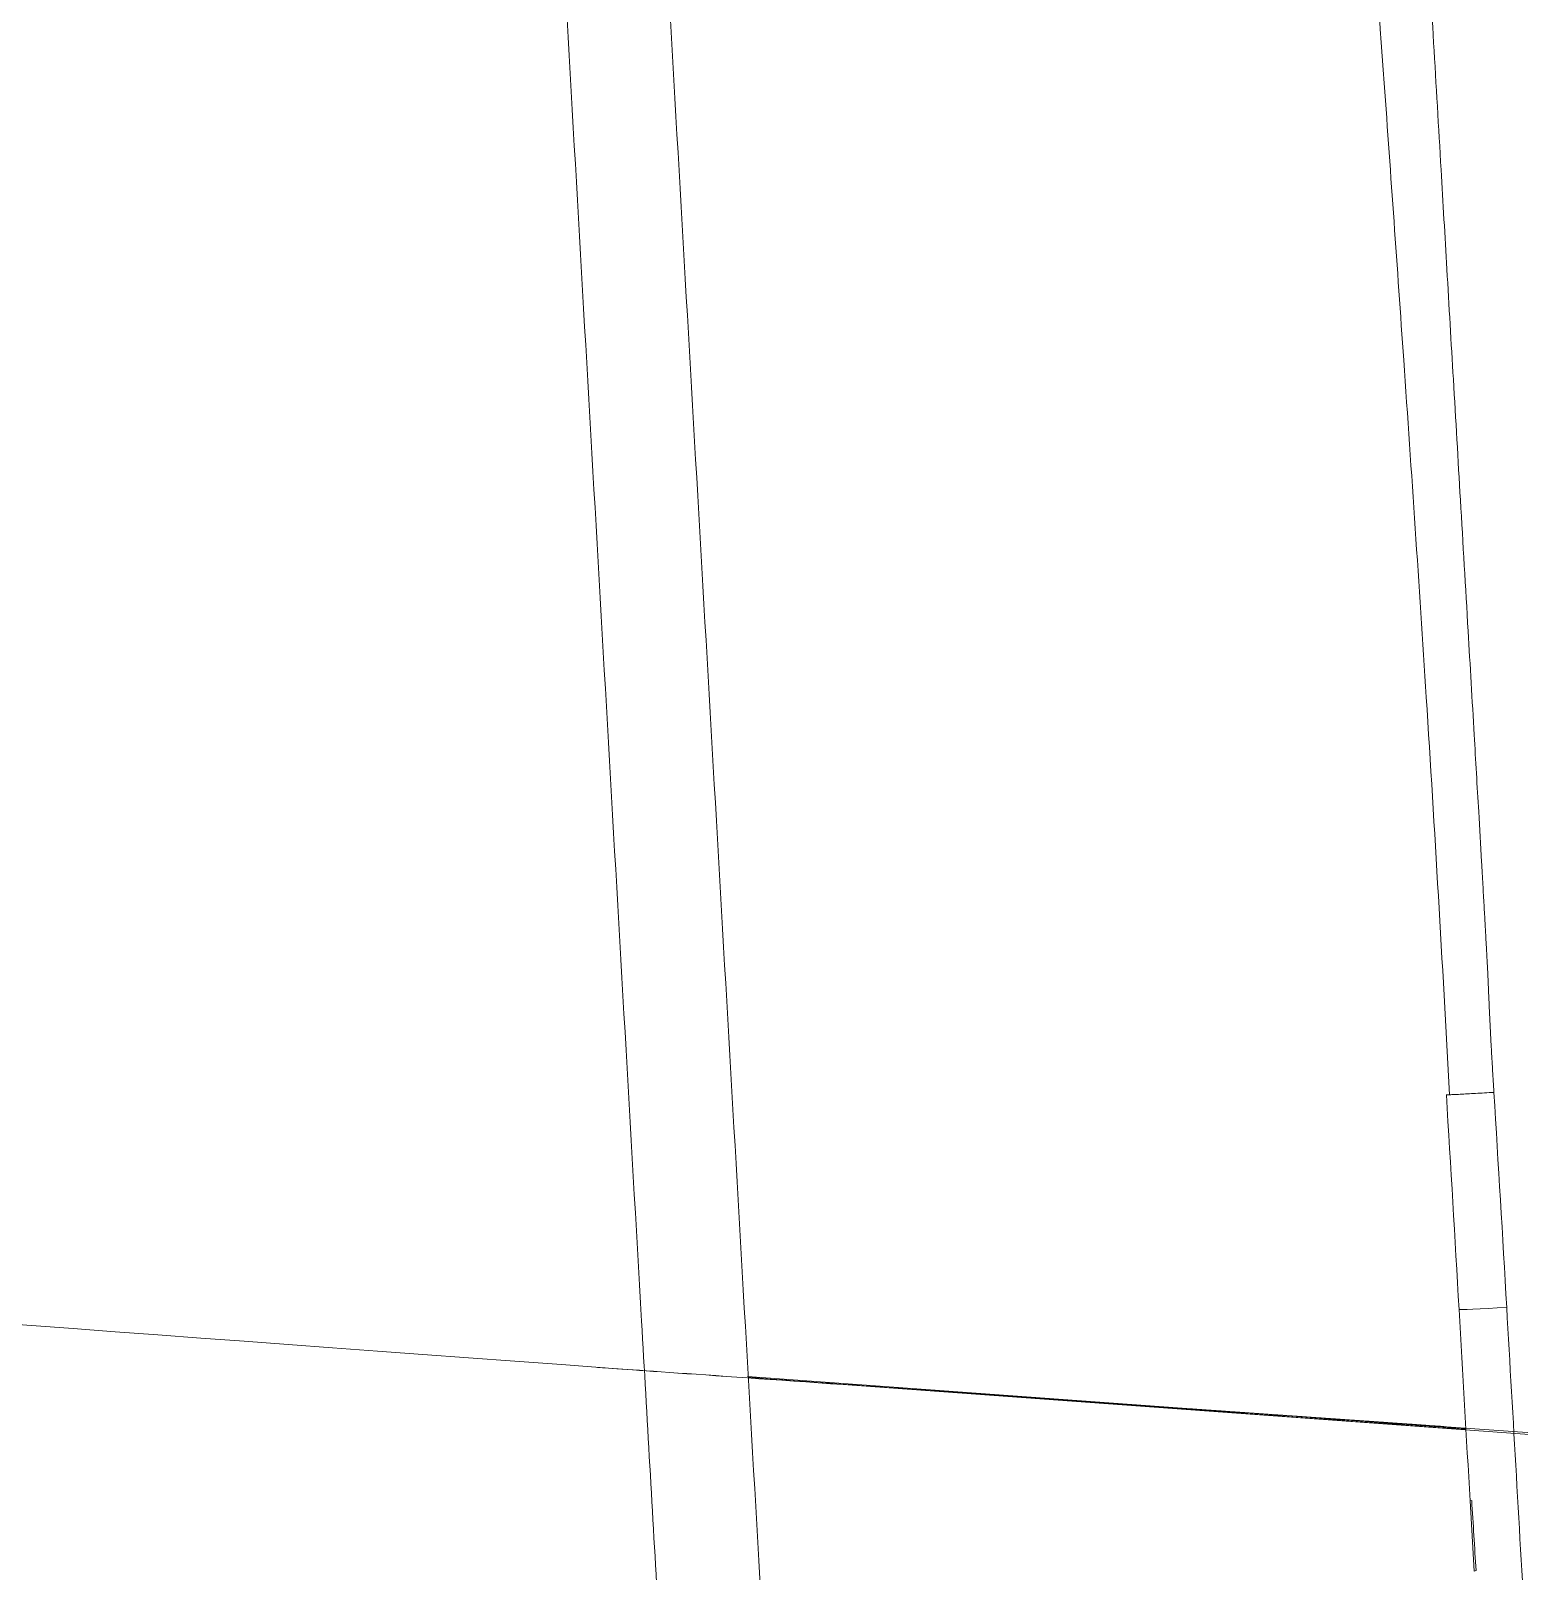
# Model space of a CAD drawing. Extents: x 2963 to 9049, y -570 to 1982.
# Drawn here: x 6659.25 to 6689.45, y 265.63 to 296.88 of the extents above; entities that cross this region are included whole.
import ezdxf

# ---------------------------------------------------------------- set-up
doc = ezdxf.new("R2010")
doc.units = 0
doc.header["$LTSCALE"] = 20
doc.header["$MEASUREMENT"] = 0
doc.linetypes.add('CENTER', pattern=[2, 1.25, -0.25, 0.25, -0.25])
doc.layers.get('0').update_dxf_attribs({"linetype": 'CONTINUOUS'})
doc.layers.add('1', color=7, linetype='CONTINUOUS')
doc.layers.add('2', color=2, linetype='CONTINUOUS')

# ---------------------------------------------------------------- blocks, each defined once
blk = doc.blocks.new('A$C232549f7')
at = {"layer": '1', "color": 0, "linetype": 'Continuous', "lineweight": 18}
for p, q in [((166.528, 181.768), (168.473, 181.627)), ((166.528, 181.768), (168.473, 181.627)), ((168.473, 181.627), (181.103, 180.705)), ((168.473, 181.627), (181.103, 180.705))]:
    blk.add_line(p, q, dxfattribs=at)
for points, knots in [([(164.676, 181.871), (143.966, 183.394), (129.651, 184.443), (121.741, 185.018), (121.068, 185.067), (119.724, 185.164), (117.976, 185.291), (116.504, 185.397), (115.606, 185.46), (114.868, 185.511), (113.98, 185.571), (113.013, 185.635), (111.89, 185.705), (110.816, 185.769), (109.831, 185.825), (109.209, 185.858), (108.697, 185.885), (108.027, 185.919), (106.871, 185.974), (104.74, 186.067), (101.549, 186.185), (96.871, 186.306), (90.767, 186.372), (83.162, 186.302), (74.269, 186.002), (64.129, 185.366), (52.792, 184.267), (40.496, 182.597), (32.031, 181.057), (27.713, 180.171)], [-0.395905, -0.395905, -0.395905, -0.395905, 0, 0, 0, 0.033682, 0.072239, 0.11386, 0.158503, 0.204752, 0.245603, 0.288, 0.320934, 0.344761, 0.353566, 0.360662, 0.363766, 0.366716, 0.376545, 0.390832, 0.417149, 0.451673, 0.501007, 0.560648, 0.630336, 0.709797, 0.798772, 0.897036, 1, 1, 1, 1]), ([(181.101, 180.692), (180.739, 180.718), (177.14, 180.98), (172.288, 181.334), (167.793, 181.661), (166.539, 181.753)], [0, 0, 0, 0, 0.074426, 0.74158, 1, 1, 1, 1])]:
    blk.add_open_spline(points, degree=3, knots=knots, dxfattribs=at)
at = {"layer": '2', "color": 0, "linetype": 'Continuous', "lineweight": 13}
for p, q in [((168.471, 181.605), (205.75, 178.893)), ((205.75, 178.893), (168.471, 181.605))]:
    blk.add_line(p, q, dxfattribs=at)
for points in [[(163.483, 181.954), (163.483, 181.954), (165.717, 181.798), (168.471, 181.605)], [(168.471, 181.605), (165.717, 181.798), (163.483, 181.954), (163.483, 181.954)]]:
    blk.add_open_spline(points, degree=3, dxfattribs=at)
at = {"layer": '2', "color": 0, "linetype": 'Continuous', "lineweight": 18}
for points, knots in [([(174.603, 181.177), (173.389, 181.262), (172.409, 181.33), (171.689, 181.38), (170.134, 181.489), (170.117, 181.49), (170.376, 181.472), (170.535, 181.461), (170.85, 181.439), (171.156, 181.418), (171.411, 181.4), (171.674, 181.381), (171.839, 181.37), (171.955, 181.362), (171.958, 181.362), (171.961, 181.361), (171.969, 181.361), (171.969, 181.361)], [0.0638298, 0.0638298, 0.0638298, 0.0638298, 0.0851064, 0.0851064, 0.0851064, 0.106383, 0.106383, 0.106383, 0.1276596, 0.1276596, 0.1276596, 0.1489362, 0.1489362, 0.1489362, 0.1702128, 0.1702128, 0.1914894, 0.1914894, 0.1914894, 0.1914894]), ([(172.298, 181.338), (172.298, 181.338), (172.291, 181.338), (172.288, 181.339), (172.284, 181.339), (172.162, 181.347), (171.992, 181.359), (171.726, 181.378), (171.469, 181.396), (171.167, 181.417), (170.855, 181.439), (170.702, 181.449), (170.456, 181.467), (170.466, 181.466), (171.908, 181.365), (172.575, 181.318), (173.494, 181.254), (174.639, 181.174)], [0.725, 0.725, 0.725, 0.725, 0.75, 0.75, 0.775, 0.775, 0.775, 0.8, 0.8, 0.8, 0.825, 0.825, 0.825, 0.85, 0.85, 0.85, 0.875, 0.875, 0.875, 0.875]), ([(173.526, 181.252), (173.456, 181.257), (173.218, 181.273), (172.995, 181.289), (172.841, 181.3), (172.715, 181.309), (172.629, 181.315)], [0.8, 0.8, 0.8, 0.8, 0.9, 0.9, 0.9, 1, 1, 1, 1]), ([(172.943, 181.293), (172.924, 181.294), (172.679, 181.311), (172.804, 181.302), (172.85, 181.299), (172.916, 181.295), (173.001, 181.289), (173.139, 181.279), (173.296, 181.268), (173.348, 181.264)], [0.3, 0.3, 0.3, 0.3, 0.4, 0.4, 0.4, 0.5, 0.5, 0.5, 0.6, 0.6, 0.6, 0.6]), ([(172.814, 181.302), (172.855, 181.299), (172.924, 181.294), (172.995, 181.289), (172.984, 181.29), (172.943, 181.293)], [0.1, 0.1, 0.1, 0.1, 0.2, 0.2, 0.3, 0.3, 0.3, 0.3]), ([(173.15, 181.278), (173.26, 181.271), (173.349, 181.264), (173.443, 181.258), (173.543, 181.251), (173.646, 181.244), (173.779, 181.234), (174.03, 181.217), (174.285, 181.199), (174.519, 181.182), (174.966, 181.151), (175.209, 181.134), (175.238, 181.132)], [0.23404255, 0.23404255, 0.23404255, 0.23404255, 0.25531915, 0.25531915, 0.25531915, 0.27659574, 0.27659574, 0.27659574, 0.29787234, 0.29787234, 0.29787234, 0.31914894, 0.31914894, 0.31914894, 0.31914894]), ([(174.91, 181.155), (174.885, 181.157), (174.684, 181.171), (174.365, 181.193), (174.233, 181.202), (174.096, 181.212), (173.945, 181.223), (173.848, 181.229), (173.764, 181.235), (173.675, 181.242), (173.568, 181.249), (173.461, 181.257), (173.314, 181.267)], [0.575, 0.575, 0.575, 0.575, 0.6, 0.6, 0.6, 0.625, 0.625, 0.625, 0.65, 0.65, 0.65, 0.675, 0.675, 0.675, 0.675]), ([(173.348, 181.264), (173.377, 181.262), (173.437, 181.258), (173.536, 181.251), (173.55, 181.25), (173.526, 181.252)], [0.6, 0.6, 0.6, 0.6, 0.7, 0.7, 0.8, 0.8, 0.8, 0.8]), ([(173.453, 181.257), (173.469, 181.256), (173.531, 181.252), (173.531, 181.252), (173.615, 181.246), (173.761, 181.236), (173.834, 181.23), (173.795, 181.233), (173.794, 181.233), (173.75, 181.236), (173.546, 181.251), (173.477, 181.255), (173.461, 181.257), (173.461, 181.257)], [0.1666667, 0.1666667, 0.1666667, 0.1666667, 0.3333333, 0.3333333, 0.5, 0.5, 0.5, 0.6666667, 0.6666667, 0.8333333, 0.8333333, 0.8333333, 1, 1, 1, 1]), ([(175.521, 181.112), (175.544, 181.111), (177.797, 180.953), (180.086, 180.793), (180.252, 180.782), (180.328, 180.776), (180.328, 180.776)], [0.35, 0.35, 0.35, 0.35, 0.375, 0.375, 0.375, 0.4, 0.4, 0.4, 0.4]), ([(180.328, 180.776), (180.328, 180.776), (180.328, 180.776), (180.328, 180.776), (180.286, 180.779), (180.164, 180.788), (179.986, 180.8), (179.841, 180.81), (179.611, 180.826), (179.369, 180.843), (179.103, 180.862), (178.866, 180.879), (178.441, 180.908), (178.104, 180.932), (177.781, 180.954), (177.319, 180.987), (176.876, 181.018), (176.242, 181.062), (176.152, 181.068), (176.063, 181.075), (176.072, 181.074), (176.152, 181.068), (176.268, 181.06), (176.513, 181.043), (176.73, 181.028), (176.932, 181.014)], [0.025, 0.025, 0.025, 0.025, 0.05, 0.05, 0.075, 0.075, 0.075, 0.1, 0.1, 0.1, 0.125, 0.125, 0.125, 0.15, 0.15, 0.15, 0.175, 0.175, 0.175, 0.2, 0.2, 0.225, 0.225, 0.225, 0.25, 0.25, 0.25, 0.25]), ([(180.658, 180.753), (180.658, 180.753), (180.658, 180.753), (180.658, 180.753), (180.519, 180.763), (180.256, 180.781), (179.093, 180.863), (177.945, 180.943), (177.056, 181.005)], [0.59574468, 0.59574468, 0.59574468, 0.59574468, 0.61702128, 0.61702128, 0.63829787, 0.63829787, 0.63829787, 0.65957447, 0.65957447, 0.65957447, 0.65957447]), ([(178.361, 180.914), (178.553, 180.9), (178.787, 180.884), (179.007, 180.869), (179.158, 180.858), (179.326, 180.846), (179.486, 180.835), (179.771, 180.815), (179.973, 180.801), (180.314, 180.777), (180.577, 180.759), (180.658, 180.753), (180.658, 180.753), (180.658, 180.753), (180.658, 180.753), (180.661, 180.753), (180.366, 180.774), (180.089, 180.793), (179.675, 180.822), (179.1, 180.862)], [0.8510638, 0.8510638, 0.8510638, 0.8510638, 0.8723404, 0.8723404, 0.8723404, 0.893617, 0.893617, 0.893617, 0.9148936, 0.9148936, 0.9148936, 0.9361702, 0.9361702, 0.9574468, 0.9574468, 0.9787234, 0.9787234, 0.9787234, 1, 1, 1, 1]), ([(179.645, 180.824), (179.645, 180.824), (179.944, 180.803), (180.234, 180.783), (180.537, 180.762), (180.658, 180.753), (180.658, 180.753)], [0.55319149, 0.55319149, 0.55319149, 0.55319149, 0.57446809, 0.57446809, 0.57446809, 0.59574468, 0.59574468, 0.59574468, 0.59574468]), ([(180.328, 180.776), (180.328, 180.776), (180.328, 180.776), (180.328, 180.776), (180.279, 180.78), (180.043, 180.796), (179.864, 180.809), (179.864, 180.809)], [0.4, 0.4, 0.4, 0.4, 0.425, 0.425, 0.45, 0.45, 0.475, 0.475, 0.475, 0.475])]:
    blk.add_open_spline(points, degree=3, knots=knots, dxfattribs=at)
for points in [[(171.969, 181.361), (171.996, 181.359), (172.384, 181.332), (173.119, 181.28)], [(173.27, 181.27), (172.652, 181.313), (172.325, 181.336), (172.298, 181.338)], [(172.629, 181.315), (172.441, 181.328), (172.695, 181.31), (172.814, 181.302)], [(173.119, 181.28), (173.119, 181.28), (173.15, 181.278), (173.15, 181.278)], [(173.314, 181.267), (173.314, 181.267), (173.27, 181.27), (173.27, 181.27)], [(173.461, 181.257), (173.339, 181.265), (173.453, 181.257), (173.453, 181.257)], [(180.138, 180.79), (180.325, 180.776), (180.328, 180.776), (180.328, 180.776)]]:
    blk.add_open_spline(points, degree=3, dxfattribs=at)

msp = doc.modelspace()

# ---------------------------------------------------------------- linework, layer by layer
at = {"layer": '1', "color": 0, "linetype": 'Continuous', "lineweight": 18}
for p, q in [((6687.97, 275.297), (6687.97, 275.297)), ((6673.792, 269.581), (6675.737, 269.439)), ((6673.792, 269.581), (6675.737, 269.439)), ((6675.737, 269.439), (6688.367, 268.517)), ((6675.737, 269.439), (6688.367, 268.517)), ((6688.451, 267.059), (6688.484, 267.068)), ((6688.533, 265.632), (6688.451, 267.059)), ((6688.533, 265.632), (6688.573, 265.643))]:
    msp.add_line(p, q, dxfattribs=at)
at = {"layer": '1', "color": 1, "linetype": 'CENTER', "lineweight": 0, "ltscale": 2}
msp.add_arc((6671.521, 259.03), 500.031, 356.30661, 99.7919, dxfattribs=at)
at = {"layer": '1', "color": 0, "linetype": 'Continuous', "lineweight": 13}
msp.add_ellipse((6689.227, 270.997), major_axis=(0.998, 0.057), ratio=0.01293, start_param=3.141593, end_param=4.679421, dxfattribs=at)
for points, knots in [([(6678.35, 425.476), (6678.364, 425.36), (6678.391, 425.122), (6678.433, 424.756), (6678.476, 424.373), (6678.52, 423.973), (6678.565, 423.556), (6678.611, 423.122), (6678.659, 422.67), (6678.708, 422.201), (6678.758, 421.715), (6678.809, 421.212), (6678.861, 420.691), (6678.915, 420.154), (6678.97, 419.599), (6679.026, 419.027), (6679.084, 418.437), (6679.142, 417.831), (6679.202, 417.207), (6679.263, 416.566), (6679.325, 415.908), (6679.389, 415.233), (6679.453, 414.54), (6679.519, 413.83), (6679.586, 413.103), (6679.655, 412.359), (6679.724, 411.597), (6679.795, 410.819), (6679.867, 410.023), (6679.94, 409.21), (6680.015, 408.379), (6680.09, 407.532), (6680.252, 405.716), (6680.496, 402.932), (6680.818, 399.183), (6681.135, 395.422), (6681.446, 391.649), (6681.734, 388.075), (6682.002, 384.687), (6682.251, 381.473), (6682.499, 378.208), (6682.747, 374.893), (6682.994, 371.528), (6683.239, 368.112), (6683.485, 364.646), (6683.729, 361.13), (6683.972, 357.563), (6684.215, 353.947), (6684.39, 351.298), (6684.498, 349.632), (6684.542, 348.963), (6684.586, 348.284), (6684.63, 347.597), (6684.675, 346.901), (6684.721, 346.196), (6684.766, 345.481), (6684.812, 344.758), (6684.859, 344.026), (6684.906, 343.286), (6684.954, 342.536), (6685.001, 341.777), (6685.05, 341.009), (6685.099, 340.233), (6685.148, 339.447), (6685.197, 338.653), (6685.247, 337.85), (6685.298, 337.037), (6685.349, 336.216), (6685.4, 335.386), (6685.452, 334.547), (6685.504, 333.699), (6685.557, 332.842), (6685.61, 331.977), (6685.664, 331.102), (6685.718, 330.218), (6685.772, 329.326), (6685.827, 328.424), (6685.882, 327.514), (6685.938, 326.595), (6685.994, 325.666), (6686.051, 324.729), (6686.108, 323.783), (6686.165, 322.828), (6686.223, 321.864), (6686.282, 320.892), (6686.34, 319.91), (6686.399, 318.919), (6686.459, 317.92), (6686.519, 316.911), (6686.58, 315.894), (6686.641, 314.868), (6686.702, 313.832), (6686.764, 312.775), (6686.844, 311.427), (6686.956, 309.522), (6687.115, 306.806), (6687.322, 303.279), (6687.577, 298.942), (6687.802, 295.107), (6687.985, 291.974), (6688.116, 289.74), (6688.26, 287.294), (6688.401, 284.89), (6688.524, 282.781), (6688.615, 281.221), (6688.67, 280.283), (6688.698, 279.79), (6688.711, 279.564), (6688.723, 279.35), (6688.734, 279.149), (6688.745, 278.96), (6688.755, 278.785), (6688.764, 278.622), (6688.772, 278.471), (6688.78, 278.334), (6688.787, 278.209), (6688.793, 278.097), (6688.798, 277.997), (6688.803, 277.91), (6688.806, 277.836), (6688.81, 277.774), (6688.812, 277.726), (6688.815, 277.653), (6688.819, 277.552), (6688.825, 277.418), (6688.831, 277.284), (6688.837, 277.15), (6688.843, 277.014), (6688.849, 276.878), (6688.856, 276.742), (6688.863, 276.605), (6688.87, 276.467), (6688.877, 276.329), (6688.885, 276.19), (6688.893, 276.051), (6688.901, 275.911), (6688.909, 275.771), (6688.917, 275.629), (6688.926, 275.488), (6688.932, 275.393), (6688.935, 275.346)], [0, 0, 0, 0, 0.002334, 0.004783, 0.007346, 0.010024, 0.012816, 0.015723, 0.018745, 0.021881, 0.025132, 0.028497, 0.031977, 0.035572, 0.039282, 0.043106, 0.047044, 0.051098, 0.055266, 0.059548, 0.063946, 0.068458, 0.073084, 0.077826, 0.082682, 0.087652, 0.092737, 0.097937, 0.103252, 0.108681, 0.114225, 0.119884, 0.125657, 0.150603, 0.175622, 0.200714, 0.225879, 0.251118, 0.272213, 0.293639, 0.315397, 0.337486, 0.359908, 0.382661, 0.405746, 0.429163, 0.452911, 0.476992, 0.501405, 0.505802, 0.510258, 0.514773, 0.519348, 0.523982, 0.528676, 0.533428, 0.53824, 0.543112, 0.548042, 0.553032, 0.558081, 0.563189, 0.568357, 0.573584, 0.57887, 0.584216, 0.589621, 0.595085, 0.600608, 0.606191, 0.611833, 0.617534, 0.623294, 0.629114, 0.634993, 0.640931, 0.646929, 0.652985, 0.659101, 0.665276, 0.671511, 0.677804, 0.684157, 0.69057, 0.697041, 0.703571, 0.710161, 0.71681, 0.723518, 0.730286, 0.737112, 0.743998, 0.750943, 0.758221, 0.770892, 0.788958, 0.812416, 0.841265, 0.875504, 0.888936, 0.90379, 0.920064, 0.937758, 0.951761, 0.962136, 0.968885, 0.970475, 0.971981, 0.973403, 0.97474, 0.975993, 0.977161, 0.978245, 0.979245, 0.98016, 0.980991, 0.981737, 0.982399, 0.982977, 0.98347, 0.983879, 0.984204, 0.984444, 0.985328, 0.986216, 0.987107, 0.988003, 0.988902, 0.989805, 0.990712, 0.991623, 0.992538, 0.993457, 0.99438, 0.995307, 0.996238, 0.997172, 0.998111, 0.999054, 1, 1, 1, 1]), ([(6672.983, 247.253), (6672.76, 251.159), (6672.536, 255.066), (6672.201, 260.929), (6672.089, 262.884), (6671.866, 266.794), (6671.754, 268.749), (6671.194, 278.527), (6670.299, 294.178), (6669.403, 309.844), (6668.73, 321.598), (6668.506, 325.517), (6668.169, 331.397), (6668.057, 333.357), (6667.832, 337.277), (6667.72, 339.237), (6667.608, 341.198)], [0, 0, 0, 0, 0.125, 0.125, 0.1875, 0.1875, 0.25, 0.25, 0.5, 0.75, 0.75, 0.875, 0.875, 0.9375, 0.9375, 1, 1, 1, 1]), ([(6688.935, 275.346), (6688.872, 275.342), (6688.808, 275.338), (6688.683, 275.331), (6688.622, 275.327), (6688.505, 275.321), (6688.449, 275.318), (6688.345, 275.312), (6688.296, 275.309), (6688.207, 275.305), (6688.167, 275.303), (6688.097, 275.3), (6688.067, 275.299), (6688.019, 275.297), (6688.001, 275.296), (6687.976, 275.296), (6687.97, 275.296), (6687.97, 275.297)], [0, 0, 0, 0, 0.125, 0.125, 0.25, 0.25, 0.375, 0.375, 0.5, 0.5, 0.625, 0.625, 0.75, 0.75, 0.875, 0.875, 1, 1, 1, 1]), ([(6689.194, 270.982), (6689.325, 268.706), (6689.456, 266.429), (6689.718, 261.876), (6689.849, 259.599), (6690.242, 252.77), (6690.504, 248.218), (6690.765, 243.666)], [0, 0, 0, 0, 0.25, 0.25, 0.5, 0.5, 1, 1, 1, 1])]:
    msp.add_open_spline(points, degree=3, knots=knots, dxfattribs=at)
at = {"layer": '1', "color": 0, "linetype": 'Continuous', "lineweight": 18}
for points, knots in [([(6680.408, 360.531), (6680.83, 356.967), (6681.467, 351.398), (6682.297, 343.778), (6682.941, 337.629), (6683.578, 331.293), (6684.226, 324.728), (6684.877, 318.095), (6685.418, 312.594), (6685.778, 308.484), (6685.996, 305.786), (6686.181, 303.084), (6686.421, 299.804), (6686.74, 295.411), (6687.136, 289.796), (6687.6, 282.957), (6687.89, 277.987), (6688.036, 275.298)], [0, 0, 0, 0, 0.126031, 0.196766, 0.268941, 0.342911, 0.42003, 0.50042, 0.576775, 0.613839, 0.644919, 0.671544, 0.708652, 0.760045, 0.825728, 0.905709, 1, 1, 1, 1]), ([(6669.688, 341.361), (6670.137, 333.529), (6670.586, 325.7), (6671.484, 310.051), (6672.382, 294.409), (6673.279, 278.781), (6673.951, 267.066), (6674.175, 263.162), (6674.623, 255.356), (6674.847, 251.454), (6675.07, 247.553)], [0, 0, 0, 0, 0.25, 0.25, 0.5, 0.75, 0.75, 0.875, 0.875, 1, 1, 1, 1]), ([(6687.969, 275.297), (6687.97, 275.297), (6687.97, 275.297), (6687.97, 275.297), (6687.97, 275.297), (6687.969, 275.297), (6687.97, 275.297), (6687.97, 275.297), (6687.97, 275.297), (6687.97, 275.297), (6687.97, 275.297), (6687.97, 275.297), (6687.97, 275.297), (6687.97, 275.297), (6687.97, 275.297), (6687.97, 275.297), (6687.97, 275.297), (6687.97, 275.297), (6687.97, 275.297), (6687.97, 275.297), (6687.97, 275.297), (6687.97, 275.297), (6687.97, 275.297), (6687.97, 275.297), (6687.97, 275.297), (6687.97, 275.297), (6687.97, 275.297), (6687.97, 275.297), (6687.97, 275.297), (6687.97, 275.297), (6687.97, 275.297), (6687.97, 275.297), (6687.97, 275.297), (6687.97, 275.297), (6687.97, 275.297), (6687.97, 275.297), (6687.97, 275.297), (6687.97, 275.297), (6687.97, 275.297), (6687.97, 275.297), (6687.97, 275.297), (6687.97, 275.297), (6687.97, 275.297), (6687.97, 275.297), (6687.97, 275.297), (6687.97, 275.297), (6687.97, 275.297), (6687.97, 275.297), (6687.97, 275.297), (6687.97, 275.297), (6687.97, 275.297), (6687.97, 275.297), (6687.97, 275.297), (6687.97, 275.297), (6687.97, 275.297), (6687.97, 275.297), (6687.97, 275.297), (6687.97, 275.297), (6687.97, 275.297), (6687.97, 275.297), (6687.97, 275.297), (6687.97, 275.297), (6687.97, 275.297), (6687.97, 275.297), (6687.97, 275.297), (6687.97, 275.297)], [0, 0, 0, 0, 0.015625, 0.015625, 0.03125, 0.03125, 0.0625, 0.0625, 0.078125, 0.078125, 0.09375, 0.09375, 0.109375, 0.109375, 0.125, 0.125, 0.15625, 0.15625, 0.1875, 0.1875, 0.21875, 0.21875, 0.25, 0.25, 0.28125, 0.28125, 0.3125, 0.3125, 0.34375, 0.34375, 0.375, 0.375, 0.40625, 0.40625, 0.4375, 0.4375, 0.46875, 0.46875, 0.5, 0.5, 0.53125, 0.53125, 0.5625, 0.5625, 0.59375, 0.59375, 0.625, 0.625, 0.65625, 0.65625, 0.6875, 0.6875, 0.75, 0.75, 0.78125, 0.78125, 0.8125, 0.8125, 0.875, 0.875, 0.90625, 0.90625, 0.9375, 0.9375, 1, 1, 1, 1]), ([(6688.365, 268.504), (6688.003, 268.53), (6684.404, 268.793), (6679.552, 269.146), (6675.057, 269.474), (6673.803, 269.565)], [0, 0, 0, 0, 0.074426, 0.74158, 1, 1, 1, 1])]:
    msp.add_open_spline(points, degree=3, knots=knots, dxfattribs=at)
at = {"layer": '1', "color": 0, "linetype": 'Continuous', "lineweight": 13}
msp.add_open_spline([(6688.935, 275.346), (6689.024, 273.891), (6689.111, 272.437), (6689.194, 270.982)], degree=3, dxfattribs=at)
at = {"layer": '1', "color": 0, "linetype": 'Continuous', "lineweight": 18}
for points in [[(6688.228, 270.94), (6688.145, 272.392), (6688.059, 273.845), (6687.97, 275.297)], [(6688.451, 267.059), (6688.377, 268.353), (6688.302, 269.646), (6688.228, 270.94)], [(6688.573, 265.643), (6688.543, 266.118), (6688.514, 266.593), (6688.484, 267.068)]]:
    msp.add_open_spline(points, degree=3, dxfattribs=at)
at = {"layer": '2', "color": 0, "linetype": 'Continuous', "lineweight": 13}
for p, q in [((6675.735, 269.418), (6689.701, 268.441)), ((6689.701, 268.441), (6675.735, 269.418))]:
    msp.add_line(p, q, dxfattribs=at)
for points in [[(6670.747, 269.767), (6670.747, 269.767), (6672.98, 269.61), (6675.735, 269.418)], [(6675.735, 269.418), (6672.98, 269.61), (6670.747, 269.767), (6670.747, 269.767)]]:
    msp.add_open_spline(points, degree=3, dxfattribs=at)
at = {"layer": '2', "color": 0, "linetype": 'Continuous', "lineweight": 18}
for points, knots in [([(6681.867, 268.989), (6680.652, 269.074), (6679.673, 269.142), (6678.953, 269.193), (6677.398, 269.302), (6677.381, 269.303), (6677.64, 269.285), (6677.799, 269.274), (6678.114, 269.251), (6678.42, 269.23), (6678.675, 269.212), (6678.938, 269.194), (6679.103, 269.182), (6679.219, 269.174), (6679.222, 269.174), (6679.225, 269.174), (6679.233, 269.173), (6679.233, 269.173)], [0.0638298, 0.0638298, 0.0638298, 0.0638298, 0.0851064, 0.0851064, 0.0851064, 0.106383, 0.106383, 0.106383, 0.1276596, 0.1276596, 0.1276596, 0.1489362, 0.1489362, 0.1489362, 0.1702128, 0.1702128, 0.1914894, 0.1914894, 0.1914894, 0.1914894]), ([(6679.562, 269.15), (6679.562, 269.15), (6679.555, 269.151), (6679.552, 269.151), (6679.548, 269.151), (6679.426, 269.16), (6679.255, 269.172), (6678.989, 269.19), (6678.732, 269.208), (6678.431, 269.229), (6678.119, 269.251), (6677.966, 269.262), (6677.72, 269.279), (6677.73, 269.278), (6679.172, 269.178), (6679.839, 269.131), (6680.758, 269.067), (6681.902, 268.987)], [0.725, 0.725, 0.725, 0.725, 0.75, 0.75, 0.775, 0.775, 0.775, 0.8, 0.8, 0.8, 0.825, 0.825, 0.825, 0.85, 0.85, 0.85, 0.875, 0.875, 0.875, 0.875]), ([(6680.79, 269.064), (6680.72, 269.069), (6680.482, 269.086), (6680.259, 269.101), (6680.105, 269.112), (6679.979, 269.121), (6679.893, 269.127)], [0.8, 0.8, 0.8, 0.8, 0.9, 0.9, 0.9, 1, 1, 1, 1]), ([(6680.207, 269.105), (6680.188, 269.106), (6679.942, 269.124), (6680.068, 269.115), (6680.114, 269.112), (6680.18, 269.107), (6680.265, 269.101), (6680.403, 269.091), (6680.56, 269.08), (6680.612, 269.077)], [0.3, 0.3, 0.3, 0.3, 0.4, 0.4, 0.4, 0.5, 0.5, 0.5, 0.6, 0.6, 0.6, 0.6]), ([(6680.078, 269.114), (6680.119, 269.111), (6680.188, 269.106), (6680.259, 269.102), (6680.248, 269.102), (6680.207, 269.105)], [0.1, 0.1, 0.1, 0.1, 0.2, 0.2, 0.3, 0.3, 0.3, 0.3]), ([(6680.414, 269.091), (6680.524, 269.083), (6680.613, 269.077), (6680.707, 269.07), (6680.806, 269.063), (6680.91, 269.056), (6681.043, 269.047), (6681.293, 269.029), (6681.548, 269.011), (6681.783, 268.995), (6682.23, 268.964), (6682.473, 268.947), (6682.501, 268.945)], [0.23404255, 0.23404255, 0.23404255, 0.23404255, 0.25531915, 0.25531915, 0.25531915, 0.27659574, 0.27659574, 0.27659574, 0.29787234, 0.29787234, 0.29787234, 0.31914894, 0.31914894, 0.31914894, 0.31914894]), ([(6682.174, 268.968), (6682.149, 268.969), (6681.947, 268.983), (6681.629, 269.006), (6681.497, 269.015), (6681.36, 269.024), (6681.209, 269.035), (6681.112, 269.042), (6681.028, 269.048), (6680.938, 269.054), (6680.832, 269.061), (6680.725, 269.069), (6680.578, 269.079)], [0.575, 0.575, 0.575, 0.575, 0.6, 0.6, 0.6, 0.625, 0.625, 0.625, 0.65, 0.65, 0.65, 0.675, 0.675, 0.675, 0.675]), ([(6680.612, 269.077), (6680.641, 269.075), (6680.701, 269.071), (6680.8, 269.064), (6680.814, 269.063), (6680.79, 269.064)], [0.6, 0.6, 0.6, 0.6, 0.7, 0.7, 0.8, 0.8, 0.8, 0.8]), ([(6680.717, 269.069), (6680.733, 269.068), (6680.794, 269.064), (6680.794, 269.064), (6680.879, 269.058), (6681.025, 269.048), (6681.098, 269.043), (6681.058, 269.046), (6681.058, 269.046), (6681.014, 269.049), (6680.81, 269.063), (6680.741, 269.068), (6680.725, 269.069), (6680.725, 269.069)], [0.1666667, 0.1666667, 0.1666667, 0.1666667, 0.3333333, 0.3333333, 0.5, 0.5, 0.5, 0.6666667, 0.6666667, 0.8333333, 0.8333333, 0.8333333, 1, 1, 1, 1]), ([(6687.128, 268.621), (6686.357, 268.675), (6685.151, 268.759), (6684.356, 268.815), (6683.587, 268.869), (6682.62, 268.936), (6682.38, 268.953), (6682.294, 268.959), (6682.247, 268.962), (6682.209, 268.965)], [0.475, 0.475, 0.475, 0.475, 0.5, 0.5, 0.5, 0.525, 0.525, 0.525, 0.55, 0.55, 0.55, 0.55]), ([(6682.641, 268.935), (6682.561, 268.941), (6682.535, 268.942), (6682.613, 268.937), (6682.707, 268.93), (6682.785, 268.925)], [0.3, 0.3, 0.3, 0.3, 0.325, 0.325, 0.35, 0.35, 0.35, 0.35]), ([(6682.785, 268.925), (6682.808, 268.923), (6685.061, 268.766), (6687.35, 268.606), (6687.516, 268.594), (6687.592, 268.589), (6687.592, 268.589)], [0.35, 0.35, 0.35, 0.35, 0.375, 0.375, 0.375, 0.4, 0.4, 0.4, 0.4]), ([(6682.977, 268.911), (6683.003, 268.91), (6683.878, 268.848), (6684.841, 268.781), (6685.72, 268.72), (6686.026, 268.698), (6686.248, 268.683)], [0.38297872, 0.38297872, 0.38297872, 0.38297872, 0.40425532, 0.40425532, 0.40425532, 0.42553191, 0.42553191, 0.42553191, 0.42553191]), ([(6686.919, 268.636), (6686.919, 268.636), (6685.37, 268.744), (6684.9, 268.777), (6683.787, 268.855), (6683.17, 268.898), (6683.17, 268.898)], [0, 0, 0, 0, 0.125, 0.125, 0.125, 0.25, 0.25, 0.25, 0.25]), ([(6683.17, 268.898), (6683.521, 268.873), (6684.161, 268.829), (6684.857, 268.78), (6685.875, 268.709), (6686.245, 268.683), (6686.489, 268.666)], [0.25, 0.25, 0.25, 0.25, 0.375, 0.375, 0.375, 0.5, 0.5, 0.5, 0.5]), ([(6684.814, 268.783), (6683.715, 268.86), (6683.246, 268.893), (6683.246, 268.893), (6683.246, 268.893), (6683.246, 268.893)], [0.875, 0.875, 0.875, 0.875, 0.9375, 0.9375, 1, 1, 1, 1]), ([(6683.287, 268.89), (6683.287, 268.89), (6683.287, 268.89), (6683.287, 268.89), (6683.367, 268.884), (6683.465, 268.877)], [0.1818182, 0.1818182, 0.1818182, 0.1818182, 0.2727273, 0.2727273, 0.3636364, 0.3636364, 0.3636364, 0.3636364]), ([(6684.285, 268.82), (6683.943, 268.844), (6683.823, 268.852), (6683.823, 268.852), (6683.823, 268.852), (6683.823, 268.852), (6683.292, 268.889), (6683.292, 268.889)], [0.7368421, 0.7368421, 0.7368421, 0.7368421, 0.7894737, 0.7894737, 0.8421053, 0.8421053, 0.8947368, 0.8947368, 0.8947368, 0.8947368]), ([(6683.328, 268.887), (6683.317, 268.888), (6683.292, 268.889), (6683.292, 268.889), (6683.618, 268.867), (6684.318, 268.818)], [0.8235294, 0.8235294, 0.8235294, 0.8235294, 0.8823529, 0.8823529, 0.9411765, 0.9411765, 0.9411765, 0.9411765]), ([(6683.293, 268.889), (6683.293, 268.889), (6683.293, 268.889), (6683.293, 268.889), (6683.373, 268.884), (6683.461, 268.878)], [0, 0, 0, 0, 0.1111111, 0.1111111, 0.2222222, 0.2222222, 0.2222222, 0.2222222]), ([(6683.461, 268.878), (6683.373, 268.884), (6683.293, 268.889), (6683.293, 268.889), (6683.293, 268.889), (6683.293, 268.889)], [0.7777778, 0.7777778, 0.7777778, 0.7777778, 0.8888889, 0.8888889, 1, 1, 1, 1]), ([(6683.293, 268.889), (6683.293, 268.889), (6683.293, 268.889), (6683.293, 268.889), (6683.373, 268.884), (6683.461, 268.878)], [0.4444444, 0.4444444, 0.4444444, 0.4444444, 0.5555556, 0.5555556, 0.6666667, 0.6666667, 0.6666667, 0.6666667]), ([(6687.592, 268.589), (6687.592, 268.589), (6687.592, 268.589), (6687.592, 268.589), (6687.55, 268.592), (6687.428, 268.6), (6687.25, 268.613), (6687.105, 268.623), (6686.875, 268.639), (6686.633, 268.656), (6686.367, 268.674), (6686.13, 268.691), (6685.705, 268.721), (6685.368, 268.744), (6685.045, 268.767), (6684.583, 268.799), (6684.139, 268.83), (6683.506, 268.874), (6683.416, 268.881), (6683.327, 268.887), (6683.336, 268.886), (6683.416, 268.881), (6683.532, 268.873), (6683.776, 268.856), (6683.994, 268.84), (6684.196, 268.826)], [0.025, 0.025, 0.025, 0.025, 0.05, 0.05, 0.075, 0.075, 0.075, 0.1, 0.1, 0.1, 0.125, 0.125, 0.125, 0.15, 0.15, 0.15, 0.175, 0.175, 0.175, 0.2, 0.2, 0.225, 0.225, 0.225, 0.25, 0.25, 0.25, 0.25]), ([(6684.318, 268.818), (6683.979, 268.841), (6683.86, 268.85), (6683.86, 268.85), (6683.86, 268.85), (6683.86, 268.85), (6683.328, 268.887), (6683.328, 268.887)], [0.6470588, 0.6470588, 0.6470588, 0.6470588, 0.7058824, 0.7058824, 0.7647059, 0.7647059, 0.8235294, 0.8235294, 0.8235294, 0.8235294]), ([(6683.835, 268.851), (6683.825, 268.852), (6683.809, 268.853), (6683.809, 268.853), (6683.954, 268.843), (6684.814, 268.783)], [0.4375, 0.4375, 0.4375, 0.4375, 0.5, 0.5, 0.5625, 0.5625, 0.5625, 0.5625]), ([(6684.067, 268.835), (6684.067, 268.835), (6684.067, 268.835), (6684.067, 268.835), (6683.992, 268.84), (6683.903, 268.847)], [0.4444444, 0.4444444, 0.4444444, 0.4444444, 0.5555556, 0.5555556, 0.6666667, 0.6666667, 0.6666667, 0.6666667]), ([(6684.067, 268.835), (6684.067, 268.835), (6684.067, 268.835), (6684.067, 268.835), (6683.992, 268.84), (6683.903, 268.847)], [0, 0, 0, 0, 0.1111111, 0.1111111, 0.2222222, 0.2222222, 0.2222222, 0.2222222]), ([(6683.903, 268.847), (6683.992, 268.84), (6684.067, 268.835), (6684.067, 268.835), (6684.067, 268.835), (6684.067, 268.835)], [0.7777778, 0.7777778, 0.7777778, 0.7777778, 0.8888889, 0.8888889, 1, 1, 1, 1]), ([(6685.107, 268.762), (6685.009, 268.769), (6684.928, 268.775), (6684.928, 268.775), (6684.928, 268.775), (6684.928, 268.775), (6684.285, 268.82), (6684.285, 268.82)], [0.5789474, 0.5789474, 0.5789474, 0.5789474, 0.6315789, 0.6315789, 0.6842105, 0.6842105, 0.7368421, 0.7368421, 0.7368421, 0.7368421]), ([(6685.131, 268.761), (6685.034, 268.768), (6684.954, 268.773), (6684.954, 268.773), (6684.954, 268.773), (6684.954, 268.773), (6684.318, 268.818), (6684.318, 268.818)], [0.4705882, 0.4705882, 0.4705882, 0.4705882, 0.5294118, 0.5294118, 0.5882353, 0.5882353, 0.6470588, 0.6470588, 0.6470588, 0.6470588]), ([(6687.922, 268.566), (6687.921, 268.566), (6687.921, 268.566), (6687.921, 268.566), (6687.783, 268.575), (6687.519, 268.594), (6686.356, 268.675), (6685.209, 268.755), (6684.319, 268.818)], [0.59574468, 0.59574468, 0.59574468, 0.59574468, 0.61702128, 0.61702128, 0.63829787, 0.63829787, 0.63829787, 0.65957447, 0.65957447, 0.65957447, 0.65957447]), ([(6684.459, 268.808), (6684.459, 268.808), (6684.459, 268.808), (6684.459, 268.808), (6684.539, 268.802), (6684.637, 268.795)], [0, 0, 0, 0, 0.0666667, 0.0666667, 0.1333333, 0.1333333, 0.1333333, 0.1333333]), ([(6684.459, 268.808), (6684.459, 268.808), (6684.459, 268.808), (6684.459, 268.808), (6684.539, 268.802), (6684.637, 268.795)], [0.4666667, 0.4666667, 0.4666667, 0.4666667, 0.5333333, 0.5333333, 0.6, 0.6, 0.6, 0.6]), ([(6684.832, 268.782), (6684.948, 268.774), (6685.055, 268.766), (6685.155, 268.759), (6685.849, 268.711), (6686.222, 268.685), (6686.496, 268.665)], [0.3636364, 0.3636364, 0.3636364, 0.3636364, 0.4545455, 0.4545455, 0.4545455, 0.5454545, 0.5454545, 0.5454545, 0.5454545]), ([(6684.866, 268.779), (6684.967, 268.772), (6685.061, 268.766), (6685.148, 268.76), (6685.821, 268.713), (6686.109, 268.692), (6686.271, 268.681)], [0.70212766, 0.70212766, 0.70212766, 0.70212766, 0.72340426, 0.72340426, 0.72340426, 0.74468085, 0.74468085, 0.74468085, 0.74468085]), ([(6687.229, 268.614), (6687.229, 268.614), (6687.229, 268.614), (6687.229, 268.614), (6686.068, 268.695), (6685.258, 268.752)], [0.4893617, 0.4893617, 0.4893617, 0.4893617, 0.5106383, 0.5106383, 0.53191489, 0.53191489, 0.53191489, 0.53191489]), ([(6686.919, 268.636), (6686.919, 268.636), (6686.919, 268.636), (6686.919, 268.636), (6685.316, 268.748), (6685.297, 268.749)], [0.7272727, 0.7272727, 0.7272727, 0.7272727, 0.8181818, 0.8181818, 0.9090909, 0.9090909, 0.9090909, 0.9090909]), ([(6685.482, 268.736), (6685.482, 268.736), (6685.482, 268.736), (6685.482, 268.736), (6685.402, 268.742), (6685.303, 268.749)], [0.4210526, 0.4210526, 0.4210526, 0.4210526, 0.4736842, 0.4736842, 0.5263158, 0.5263158, 0.5263158, 0.5263158]), ([(6685.502, 268.735), (6685.502, 268.735), (6685.502, 268.735), (6685.502, 268.735), (6685.423, 268.74), (6685.325, 268.747)], [0.2941176, 0.2941176, 0.2941176, 0.2941176, 0.3529412, 0.3529412, 0.4117647, 0.4117647, 0.4117647, 0.4117647]), ([(6687.229, 268.614), (6687.229, 268.614), (6687.229, 268.614), (6687.229, 268.614), (6686.169, 268.688), (6685.625, 268.726)], [0.80851064, 0.80851064, 0.80851064, 0.80851064, 0.82978723, 0.82978723, 0.85106383, 0.85106383, 0.85106383, 0.85106383]), ([(6685.625, 268.726), (6685.816, 268.713), (6686.051, 268.697), (6686.271, 268.681), (6686.422, 268.671), (6686.589, 268.659), (6686.75, 268.648), (6687.035, 268.628), (6687.237, 268.614), (6687.578, 268.59), (6687.841, 268.571), (6687.921, 268.566), (6687.921, 268.566), (6687.921, 268.566), (6687.922, 268.566), (6687.925, 268.565), (6687.63, 268.586), (6687.353, 268.605), (6686.939, 268.634), (6686.364, 268.675)], [0.8510638, 0.8510638, 0.8510638, 0.8510638, 0.8723404, 0.8723404, 0.8723404, 0.893617, 0.893617, 0.893617, 0.9148936, 0.9148936, 0.9148936, 0.9361702, 0.9361702, 0.9574468, 0.9574468, 0.9787234, 0.9787234, 0.9787234, 1, 1, 1, 1]), ([(6686.685, 268.652), (6686.695, 268.651), (6686.71, 268.65), (6686.71, 268.65), (6686.565, 268.661), (6685.705, 268.721)], [0.2, 0.2, 0.2, 0.2, 0.2666667, 0.2666667, 0.3333333, 0.3333333, 0.3333333, 0.3333333]), ([(6685.705, 268.721), (6686.805, 268.644), (6687.274, 268.611), (6687.274, 268.611), (6687.252, 268.613), (6687.211, 268.615)], [0.6666667, 0.6666667, 0.6666667, 0.6666667, 0.7333333, 0.7333333, 0.8, 0.8, 0.8, 0.8]), ([(6686.693, 268.652), (6686.693, 268.652), (6686.693, 268.652), (6686.693, 268.652), (6686.573, 268.66), (6686.231, 268.684)], [0.2631579, 0.2631579, 0.2631579, 0.2631579, 0.3157895, 0.3157895, 0.3684211, 0.3684211, 0.3684211, 0.3684211]), ([(6686.233, 268.684), (6687.146, 268.62), (6687.269, 268.611), (6687.268, 268.611), (6687.241, 268.613), (6687.227, 268.614)], [0.4545455, 0.4545455, 0.4545455, 0.4545455, 0.5454545, 0.5454545, 0.6363636, 0.6363636, 0.6363636, 0.6363636]), ([(6686.695, 268.651), (6686.695, 268.651), (6686.695, 268.651), (6686.695, 268.651), (6686.575, 268.66), (6686.233, 268.684)], [0.7272727, 0.7272727, 0.7272727, 0.7272727, 0.8181818, 0.8181818, 0.9090909, 0.9090909, 0.9090909, 0.9090909]), ([(6686.248, 268.683), (6686.25, 268.683), (6686.464, 268.668), (6686.724, 268.649), (6686.864, 268.64), (6686.992, 268.631), (6687.081, 268.624), (6687.18, 268.618), (6687.229, 268.614), (6687.229, 268.614)], [0.42553191, 0.42553191, 0.42553191, 0.42553191, 0.44680851, 0.44680851, 0.44680851, 0.46808511, 0.46808511, 0.46808511, 0.4893617, 0.4893617, 0.4893617, 0.4893617]), ([(6686.489, 268.666), (6686.496, 268.665), (6686.612, 268.657), (6686.842, 268.641), (6686.919, 268.636), (6686.919, 268.636), (6686.919, 268.636), (6686.919, 268.636), (6686.919, 268.636), (6686.919, 268.636)], [0.5, 0.5, 0.5, 0.5, 0.625, 0.625, 0.75, 0.75, 0.875, 0.875, 1, 1, 1, 1]), ([(6686.496, 268.665), (6686.501, 268.665), (6686.624, 268.656), (6686.727, 268.649), (6686.834, 268.642), (6686.919, 268.636), (6686.919, 268.636)], [0.5454545, 0.5454545, 0.5454545, 0.5454545, 0.6363636, 0.6363636, 0.6363636, 0.7272727, 0.7272727, 0.7272727, 0.7272727]), ([(6687.267, 268.611), (6687.272, 268.611), (6687.231, 268.614), (6687.231, 268.614), (6686.693, 268.652), (6686.693, 268.652)], [0.1578947, 0.1578947, 0.1578947, 0.1578947, 0.2105263, 0.2105263, 0.2631579, 0.2631579, 0.2631579, 0.2631579]), ([(6686.699, 268.651), (6686.699, 268.651), (6686.897, 268.637), (6687.075, 268.625), (6687.175, 268.618), (6687.229, 268.614), (6687.229, 268.614)], [0.76595745, 0.76595745, 0.76595745, 0.76595745, 0.78723404, 0.78723404, 0.78723404, 0.80851064, 0.80851064, 0.80851064, 0.80851064]), ([(6686.909, 268.636), (6686.909, 268.636), (6687.208, 268.616), (6687.497, 268.595), (6687.801, 268.574), (6687.921, 268.566), (6687.922, 268.566)], [0.55319149, 0.55319149, 0.55319149, 0.55319149, 0.57446809, 0.57446809, 0.57446809, 0.59574468, 0.59574468, 0.59574468, 0.59574468]), ([(6687.233, 268.614), (6687.233, 268.614), (6687.233, 268.614), (6687.233, 268.614), (6687.153, 268.619), (6687.054, 268.626)], [0.25, 0.25, 0.25, 0.25, 0.3125, 0.3125, 0.375, 0.375, 0.375, 0.375]), ([(6687.233, 268.614), (6687.233, 268.614), (6687.233, 268.614), (6687.233, 268.614), (6687.153, 268.619), (6687.054, 268.626)], [0.6875, 0.6875, 0.6875, 0.6875, 0.75, 0.75, 0.8125, 0.8125, 0.8125, 0.8125]), ([(6687.233, 268.614), (6687.233, 268.614), (6687.233, 268.614), (6687.233, 268.614), (6687.153, 268.619), (6687.056, 268.626)], [0.1176471, 0.1176471, 0.1176471, 0.1176471, 0.1764706, 0.1764706, 0.2352941, 0.2352941, 0.2352941, 0.2352941]), ([(6687.592, 268.589), (6687.592, 268.589), (6687.592, 268.589), (6687.592, 268.589), (6687.543, 268.592), (6687.307, 268.609), (6687.128, 268.621), (6687.128, 268.621)], [0.4, 0.4, 0.4, 0.4, 0.425, 0.425, 0.45, 0.45, 0.475, 0.475, 0.475, 0.475])]:
    msp.add_open_spline(points, degree=3, knots=knots, dxfattribs=at)
for points in [[(6679.233, 269.173), (6679.26, 269.171), (6679.648, 269.144), (6680.383, 269.093)], [(6680.534, 269.082), (6679.916, 269.126), (6679.589, 269.148), (6679.562, 269.15)], [(6679.893, 269.127), (6679.705, 269.14), (6679.959, 269.123), (6680.078, 269.114)], [(6680.383, 269.093), (6680.383, 269.093), (6680.414, 269.091), (6680.414, 269.091)], [(6680.578, 269.079), (6680.578, 269.079), (6680.534, 269.082), (6680.534, 269.082)], [(6680.725, 269.069), (6680.603, 269.077), (6680.717, 269.069), (6680.717, 269.069)], [(6682.758, 268.927), (6682.758, 268.927), (6681.867, 268.989), (6681.867, 268.989)], [(6681.902, 268.987), (6681.902, 268.987), (6682.772, 268.926), (6682.772, 268.926)], [(6682.209, 268.965), (6682.209, 268.965), (6682.174, 268.968), (6682.174, 268.968)], [(6682.501, 268.945), (6682.501, 268.945), (6682.539, 268.942), (6682.539, 268.942)], [(6682.539, 268.942), (6682.575, 268.94), (6682.621, 268.936), (6682.706, 268.93)], [(6683.967, 268.842), (6683.17, 268.898), (6682.652, 268.934), (6682.641, 268.935)], [(6682.706, 268.93), (6682.759, 268.927), (6682.854, 268.92), (6682.977, 268.911)], [(6684.109, 268.832), (6683.457, 268.878), (6683.103, 268.903), (6682.758, 268.927)], [(6682.772, 268.926), (6683.123, 268.901), (6683.487, 268.876), (6684.154, 268.829)], [(6683.246, 268.893), (6683.246, 268.893), (6683.268, 268.891), (6683.308, 268.888)], [(6683.292, 268.889), (6683.292, 268.889), (6683.246, 268.893), (6683.249, 268.892)], [(6683.249, 268.892), (6683.254, 268.892), (6683.588, 268.869), (6684.285, 268.82)], [(6683.249, 268.892), (6683.249, 268.892), (6683.249, 268.892), (6683.249, 268.892)], [(6683.465, 268.877), (6683.367, 268.884), (6683.287, 268.89), (6683.287, 268.89)], [(6683.461, 268.878), (6683.373, 268.884), (6683.293, 268.889), (6683.293, 268.889)], [(6683.308, 268.888), (6683.331, 268.887), (6683.405, 268.882), (6683.564, 268.87)], [(6683.461, 268.878), (6683.461, 268.878), (6683.903, 268.847), (6683.903, 268.847)], [(6683.903, 268.847), (6683.903, 268.847), (6683.461, 268.878), (6683.461, 268.878)], [(6683.903, 268.847), (6683.903, 268.847), (6683.461, 268.878), (6683.461, 268.878)], [(6683.461, 268.878), (6683.461, 268.878), (6683.903, 268.847), (6683.903, 268.847)], [(6686.233, 268.684), (6686.233, 268.684), (6683.465, 268.877), (6683.465, 268.877)], [(6683.465, 268.877), (6683.465, 268.877), (6686.233, 268.684), (6686.233, 268.684)], [(6683.564, 268.87), (6683.564, 268.87), (6687.054, 268.626), (6687.054, 268.626)], [(6687.054, 268.626), (6687.054, 268.626), (6683.835, 268.851), (6683.835, 268.851)], [(6683.903, 268.847), (6683.992, 268.84), (6684.067, 268.835), (6684.067, 268.835)], [(6684.196, 268.826), (6684.244, 268.823), (6684.023, 268.838), (6683.967, 268.842)], [(6686.364, 268.675), (6686.364, 268.675), (6684.109, 268.832), (6684.109, 268.832)], [(6684.154, 268.829), (6684.154, 268.829), (6686.398, 268.672), (6686.398, 268.672)], [(6684.285, 268.82), (6684.285, 268.82), (6686.231, 268.684), (6686.231, 268.684)], [(6684.318, 268.818), (6684.318, 268.818), (6687.056, 268.626), (6687.056, 268.626)], [(6684.318, 268.818), (6684.318, 268.818), (6684.318, 268.818), (6684.318, 268.818)], [(6684.319, 268.818), (6684.361, 268.815), (6684.424, 268.81), (6684.47, 268.807)], [(6684.637, 268.795), (6684.538, 268.802), (6684.459, 268.808), (6684.459, 268.808)], [(6684.637, 268.795), (6684.536, 268.802), (6684.459, 268.808), (6684.459, 268.808)], [(6684.47, 268.807), (6684.595, 268.798), (6684.865, 268.779), (6684.866, 268.779)], [(6684.516, 268.804), (6684.543, 268.802), (6684.525, 268.803), (6684.497, 268.805)], [(6684.497, 268.805), (6684.63, 268.796), (6684.832, 268.782), (6684.832, 268.782)], [(6685.299, 268.749), (6685.067, 268.765), (6684.762, 268.787), (6684.516, 268.804)], [(6684.637, 268.795), (6684.637, 268.795), (6686.685, 268.652), (6686.685, 268.652)], [(6685.705, 268.721), (6685.705, 268.721), (6684.637, 268.795), (6684.637, 268.795)], [(6684.637, 268.795), (6684.637, 268.795), (6685.705, 268.721), (6685.705, 268.721)], [(6686.972, 268.632), (6686.972, 268.632), (6684.637, 268.795), (6684.637, 268.795)], [(6684.814, 268.783), (6684.814, 268.783), (6687.054, 268.626), (6687.054, 268.626)], [(6687.054, 268.626), (6687.054, 268.626), (6684.814, 268.783), (6684.814, 268.783)], [(6685.303, 268.749), (6685.303, 268.749), (6685.107, 268.762), (6685.107, 268.762)], [(6685.325, 268.747), (6685.325, 268.747), (6685.131, 268.761), (6685.131, 268.761)], [(6685.258, 268.752), (6685.837, 268.711), (6686.492, 268.666), (6686.909, 268.636)], [(6685.297, 268.749), (6685.298, 268.749), (6685.299, 268.749), (6685.299, 268.749)], [(6685.297, 268.749), (6685.297, 268.749), (6685.297, 268.749), (6685.297, 268.749)], [(6686.231, 268.684), (6686.231, 268.684), (6685.482, 268.736), (6685.482, 268.736)], [(6687.056, 268.626), (6687.056, 268.626), (6685.502, 268.735), (6685.502, 268.735)], [(6686.231, 268.684), (6686.937, 268.635), (6687.267, 268.611), (6687.267, 268.611)], [(6686.233, 268.684), (6686.233, 268.684), (6686.233, 268.684), (6686.233, 268.684)], [(6686.271, 268.681), (6686.274, 268.681), (6686.505, 268.665), (6686.699, 268.651)], [(6686.398, 268.672), (6686.865, 268.64), (6687.201, 268.616), (6687.402, 268.602)], [(6687.227, 268.614), (6687.227, 268.614), (6686.695, 268.651), (6686.695, 268.651)], [(6687.211, 268.615), (6687.191, 268.617), (6687.146, 268.62), (6686.972, 268.632)], [(6687.054, 268.626), (6687.156, 268.619), (6687.233, 268.614), (6687.233, 268.614)], [(6687.054, 268.626), (6687.154, 268.619), (6687.233, 268.614), (6687.233, 268.614)], [(6687.056, 268.626), (6687.153, 268.619), (6687.233, 268.614), (6687.233, 268.614)], [(6687.402, 268.602), (6687.589, 268.589), (6687.592, 268.589), (6687.592, 268.589)], [(6687.402, 268.602), (6687.402, 268.602), (6687.402, 268.602), (6687.402, 268.602)]]:
    msp.add_open_spline(points, degree=3, dxfattribs=at)

# ---------------------------------------------------------------- block references
msp.add_blockref('A$C232549f7', (6507.264, 87.812))

doc.saveas('drawing.dxf')
